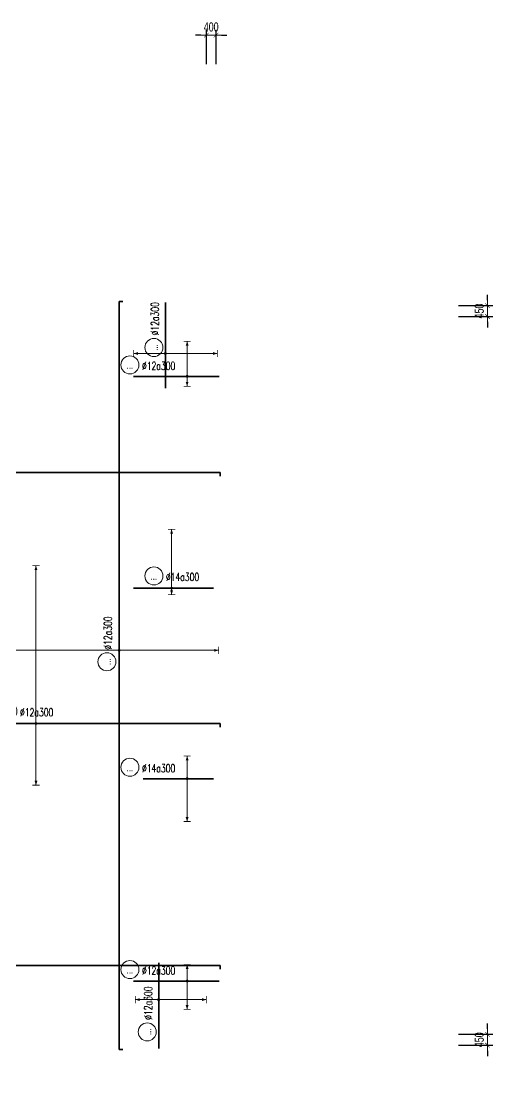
# Model space of a CAD drawing. Header units: millimetres. Extents: x 118516 to 587758, y -25561 to 50684.
# Drawn here: x 310105 to 329575, y 7266 to 50684 of the extents above; entities that cross this region are included whole.
import ezdxf
from ezdxf.enums import TextEntityAlignment as Align

# ---------------------------------------------------------------- set-up
doc = ezdxf.new("R2010")
doc.units = ezdxf.units.MM
doc.layers.get('0').update_dxf_attribs({"lineweight": 20})
doc.layers.get('Defpoints').update_dxf_attribs({"color": 151, "lineweight": 9})
for name, color, linetype, lineweight in [('NDC_S_DIM', 1, 'Continuous', 15), ('NDC_S_REBAR', 4, 'Continuous', 35), ('NDC_S_VN TEXT', 7, 'Continuous', 20)]:
    doc.layers.add(name, color=color, linetype=linetype, lineweight=lineweight)
doc.styles.add('ARIAL', font='arial.ttf', dxfattribs={"width": 0.7})
doc.styles.add('NDC_DIM', font='', dxfattribs={"width": 0.75})
doc.styles.add('NDC_ROMANS', font='romans.shx', dxfattribs={"width": 0.7})
doc.styles.get('NDC_DIM').set_extended_font_data('Dotum')
doc.dimstyles.new('NDC_dim_150', dxfattribs={"dimscale": 150, "dimtxt": 2.5, "dimasz": 1.5, "dimexe": 1.5, "dimexo": 2.5, "dimgap": 1, "dimtad": 1, "dimdec": 0, "dimzin": 0, "dimdsep": 46, "dimtxsty": 'NDC_DIM', "dimblk": 'DIMMARK', "dimcen": 0.09, "dimdle": 1.2, "dimclrd": 1, "dimclre": 1, "dimclrt": 3, "dimadec": 0, "dimazin": 0, "dimtfac": 1, "dimtdec": 0, "dimtix": 1, "dimtofl": 0, "dimtmove": 0, "dimatfit": 3, "dimfxl": 8, "dimfxlon": 1, "dimtolj": 1, "dimtzin": 0, "dimarcsym": 0})

# ---------------------------------------------------------------- blocks, each defined once
blk = doc.blocks.new('DIMMARK')
at = {"layer": 'NDC_S_DIM', "color": 1}
blk.add_line((-1.5, 0), (1, 0), dxfattribs=at)
at = {"layer": 'NDC_S_DIM', "color": 2, "const_width": 0.1}
blk.add_lwpolyline([(-0.42, -0.42), (0.42, 0.42)], dxfattribs=at)
blk = doc.blocks.new('*D18')
at = {"layer": 'Defpoints', "color": 0, "ltscale": 100, "transparency": 16777216}
for p in [(314339, 8900), (329350, 8900), (314339, 8450)]:
    blk.add_point(p, dxfattribs=at)
at = {"layer": 'NDC_S_DIM', "color": 1, "lineweight": -2, "ltscale": 100, "transparency": 16777216}
for p, q in [((329350, 9125), (329350, 9350)), ((328150, 8900), (329575, 8900)), ((328150, 8450), (329575, 8450)), ((329350, 8225), (329350, 8000))]:
    blk.add_line(p, q, dxfattribs=at)
at = {"layer": 'NDC_S_DIM', "color": 1, "lineweight": -2, "ltscale": 100, "transparency": 16777216, "xscale": 225, "yscale": 225, "zscale": 225}
for p, rotation in [((329350, 8900), 270), ((329350, 8450), 90)]:
    blk.add_blockref('DIMMARK', p, dxfattribs=dict(at, rotation=rotation))
at = {"layer": 'NDC_S_DIM', "color": 3, "ltscale": 100, "transparency": 16777216, "insert": (329012, 8675), "char_height": 375, "attachment_point": 5, "rotation": 90, "style": 'NDC_DIM'}
blk.add_mtext('\\A1;450', dxfattribs=at)
blk = doc.blocks.new('*D19')
at = {"layer": 'Defpoints', "color": 0, "ltscale": 100, "transparency": 16777216}
for p in [(314465, 38950), (329350, 38950), (314465, 38500)]:
    blk.add_point(p, dxfattribs=at)
at = {"layer": 'NDC_S_DIM', "color": 1, "lineweight": -2, "ltscale": 100, "transparency": 16777216}
for p, q in [((329350, 39175), (329350, 39400)), ((328150, 38950), (329575, 38950)), ((328150, 38500), (329575, 38500)), ((329350, 38275), (329350, 38050))]:
    blk.add_line(p, q, dxfattribs=at)
at = {"layer": 'NDC_S_DIM', "color": 1, "lineweight": -2, "ltscale": 100, "transparency": 16777216, "xscale": 225, "yscale": 225, "zscale": 225}
for p, rotation in [((329350, 38950), 270), ((329350, 38500), 90)]:
    blk.add_blockref('DIMMARK', p, dxfattribs=dict(at, rotation=rotation))
at = {"layer": 'NDC_S_DIM', "color": 3, "ltscale": 100, "transparency": 16777216, "insert": (329012, 38725), "char_height": 375, "attachment_point": 5, "rotation": 90, "style": 'NDC_DIM'}
blk.add_mtext('\\A1;450', dxfattribs=at)
blk = doc.blocks.new('*D21')
at = {"layer": 'Defpoints', "color": 0, "ltscale": 100, "transparency": 16777216}
for p in [(318150, 50100), (317750, 34011), (318150, 34011)]:
    blk.add_point(p, dxfattribs=at)
at = {"layer": 'NDC_S_DIM', "color": 1, "lineweight": -2, "ltscale": 100, "transparency": 16777216}
for p, q in [((317525, 50100), (317300, 50100)), ((317750, 48900), (317750, 50325)), ((318150, 48900), (318150, 50325)), ((318375, 50100), (318600, 50100))]:
    blk.add_line(p, q, dxfattribs=at)
at = {"layer": 'NDC_S_DIM', "color": 1, "lineweight": -2, "ltscale": 100, "transparency": 16777216, "xscale": 225, "yscale": 225, "zscale": 225}
blk.add_blockref('DIMMARK', (317750, 50100), dxfattribs=at)
at = {"layer": 'NDC_S_DIM', "color": 1, "lineweight": -2, "ltscale": 100, "transparency": 16777216, "xscale": 225, "yscale": 225, "zscale": 225, "rotation": 180}
blk.add_blockref('DIMMARK', (318150, 50100), dxfattribs=at)
at = {"layer": 'NDC_S_DIM', "color": 3, "ltscale": 100, "transparency": 16777216, "insert": (317950, 50438), "char_height": 375, "attachment_point": 5, "style": 'NDC_DIM'}
blk.add_mtext('\\A1;400', dxfattribs=at)
blk = doc.blocks.new('*D23')
at = {"layer": 'Defpoints', "color": 0, "ltscale": 100, "transparency": 16777216}
for p in [(317750, 12767), (318150, 12767), (318150, -2700)]:
    blk.add_point(p, dxfattribs=at)
at = {"layer": 'NDC_S_DIM', "color": 1, "lineweight": -2, "ltscale": 100, "transparency": 16777216}
for p, q in [((317750, -1500), (317750, -2925)), ((318150, -1500), (318150, -2925)), ((317525, -2700), (317300, -2700)), ((318375, -2700), (318600, -2700))]:
    blk.add_line(p, q, dxfattribs=at)
at = {"layer": 'NDC_S_DIM', "color": 1, "lineweight": -2, "ltscale": 100, "transparency": 16777216, "xscale": 225, "yscale": 225, "zscale": 225}
blk.add_blockref('DIMMARK', (317750, -2700), dxfattribs=at)
at = {"layer": 'NDC_S_DIM', "color": 1, "lineweight": -2, "ltscale": 100, "transparency": 16777216, "xscale": 225, "yscale": 225, "zscale": 225, "rotation": 180}
blk.add_blockref('DIMMARK', (318150, -2700), dxfattribs=at)
at = {"layer": 'NDC_S_DIM', "color": 3, "ltscale": 100, "transparency": 16777216, "insert": (317950, -2362), "char_height": 375, "attachment_point": 5, "style": 'NDC_DIM'}
blk.add_mtext('\\A1;400', dxfattribs=at)
blk = doc.blocks.new('*U53')
at = {"layer": 'NDC_S_REBAR'}
for p, q in [((0, 0), (137.51, 0)), ((137.51, 0), (137.51, -1)), ((137.51, -1), (137.51, -1))]:
    blk.add_line(p, q, dxfattribs=at)
at = {"layer": 'NDC_S_VN TEXT', "style": 'ARIAL', "width": 0.7}
blk.add_attdef('KHT', text='', height=2.2, dxfattribs=at).set_placement((-82.75, 3.36), align=Align.MIDDLE_CENTER)
at = {"layer": 'NDC_S_VN TEXT', "color": 3, "style": 'NDC_ROMANS', "width": 0.7}
blk.add_attdef('DKT', (-79.45, 1.98), '', height=2.2, dxfattribs=at)
blk = doc.blocks.new('*U64')
h = blk.add_hatch(color=6)
edge = h.paths.add_edge_path()
edge.add_arc((2.08, 0), 0.3, 0, 360)
at = {"layer": 'NDC_S_DIM', "color": 6}
for q in [(2.08, 43.39), (2.08, -16.95)]:
    blk.add_line((2.08, 0), q, dxfattribs=at)
for points in [[(1.08, 43.39, 0.2, 0.2, 0), (3.08, 43.39, 0, 0, 0)], [(1.08, -16.95, 0.2, 0.2, 0), (3.08, -16.95, 0, 0, 0)]]:
    blk.add_lwpolyline(points, format="xyseb", dxfattribs=at)
at = {"layer": 'NDC_S_DIM'}
blk.add_circle((-5.62, 3.36), 2.48, dxfattribs=at)
at = {"layer": 'NDC_S_DIM', "color": 6}
blk.add_circle((2.08, 0), 0.3, dxfattribs=at)
for points in [[(1.68, 42.19), (2.08, 43.39), (2.48, 42.19)], [(1.68, -15.75), (2.08, -16.95), (2.48, -15.75)]]:
    blk.add_solid(points, dxfattribs=at)
at = {"layer": 'NDC_S_REBAR'}
for p, q in [((0, 0), (-28.73, 0)), ((-28.73, 0), (-28.73, -1)), ((0, 0), (52.74, 0)), ((52.74, 0), (52.74, -1)), ((-28.73, -1), (-28.73, -1)), ((52.74, -1), (52.74, -1))]:
    blk.add_line(p, q, dxfattribs=at)
at = {"layer": 'NDC_S_VN TEXT', "style": 'ARIAL', "width": 0.7}
blk.add_attdef('KHT', text='', height=2.2, dxfattribs=at).set_placement((-5.62, 3.36), align=Align.MIDDLE_CENTER)
at = {"layer": 'NDC_S_VN TEXT', "color": 3, "style": 'NDC_ROMANS', "width": 0.7}
blk.add_attdef('DKT', (-2.32, 1.98), '', height=2.2, dxfattribs=at)
blk = doc.blocks.new('*U74')
h = blk.add_hatch(color=6)
edge = h.paths.add_edge_path()
edge.add_arc((-2.83, 0), 0.3, 0, 360)
at = {"layer": 'NDC_S_DIM', "color": 6}
for q in [(-2.83, 50.52), (-2.83, -27.34)]:
    blk.add_line((-2.83, 0), q, dxfattribs=at)
for points in [[(-3.83, 50.52, 0.2, 0.2, 0), (-1.83, 50.52, 0, 0, 0)], [(-3.83, -27.34, 0.2, 0.2, 0), (-1.83, -27.34, 0, 0, 0)]]:
    blk.add_lwpolyline(points, format="xyseb", dxfattribs=at)
at = {"layer": 'NDC_S_DIM'}
blk.add_circle((-5.98, 3.36), 2.48, dxfattribs=at)
at = {"layer": 'NDC_S_DIM', "color": 6}
blk.add_circle((-2.83, 0), 0.3, dxfattribs=at)
for points in [[(-3.23, 49.32), (-2.83, 50.52), (-2.43, 49.32)], [(-3.23, -26.14), (-2.83, -27.34), (-2.43, -26.14)]]:
    blk.add_solid(points, dxfattribs=at)
at = {"layer": 'NDC_S_REBAR'}
for p, q in [((0, 0), (-112.53, 0)), ((-112.53, 0), (-112.53, -1)), ((0, 0), (93.07, 0)), ((93.07, 0), (93.07, -1)), ((-112.53, -1), (-112.53, -1)), ((93.07, -1), (93.07, -1))]:
    blk.add_line(p, q, dxfattribs=at)
at = {"layer": 'NDC_S_VN TEXT', "style": 'ARIAL', "width": 0.7}
blk.add_attdef('KHT', text='', height=2.2, dxfattribs=at).set_placement((-5.98, 3.36), align=Align.MIDDLE_CENTER)
at = {"layer": 'NDC_S_VN TEXT', "color": 3, "style": 'NDC_ROMANS', "width": 0.7}
blk.add_attdef('DKT', (-2.68, 1.98), '', height=2.2, dxfattribs=at)
blk = doc.blocks.new('*U60')
at = {"layer": 'NDC_S_REBAR'}
for p, q in [((0, 0), (137.51, 0)), ((137.51, 0), (137.51, -1)), ((137.51, -1), (137.51, -1))]:
    blk.add_line(p, q, dxfattribs=at)
at = {"layer": 'NDC_S_VN TEXT', "style": 'ARIAL', "width": 0.7}
blk.add_attdef('KHT', text='', height=2.2, dxfattribs=at).set_placement((-82.75, 3.36), align=Align.MIDDLE_CENTER)
at = {"layer": 'NDC_S_VN TEXT', "color": 3, "style": 'NDC_ROMANS', "width": 0.7}
blk.add_attdef('DKT', (-79.45, 1.98), '', height=2.2, dxfattribs=at)
blk = doc.blocks.new('*U97')
h = blk.add_hatch(color=6)
edge = h.paths.add_edge_path()
edge.add_arc((-0.74, 0), 0.3, 0, 360)
at = {"layer": 'NDC_S_DIM', "color": 6}
for q in [(-0.74, 16.19), (-0.74, -1.81)]:
    blk.add_line((-0.74, 0), q, dxfattribs=at)
for points in [[(-1.74, 16.19, 0.2, 0.2, 0), (0.26, 16.19, 0, 0, 0)], [(-1.74, -1.81, 0.2, 0.2, 0), (0.26, -1.81, 0, 0, 0)]]:
    blk.add_lwpolyline(points, format="xyseb", dxfattribs=at)
at = {"layer": 'NDC_S_DIM'}
blk.add_circle((-5.62, 3.36), 2.48, dxfattribs=at)
at = {"layer": 'NDC_S_DIM', "color": 6}
blk.add_circle((-0.74, 0), 0.3, dxfattribs=at)
for points in [[(-1.14, 14.99), (-0.74, 16.19), (-0.34, 14.99)], [(-1.14, -0.61), (-0.74, -1.81), (-0.34, -0.61)]]:
    blk.add_solid(points, dxfattribs=at)
at = {"layer": 'NDC_S_REBAR'}
for p, q in [((0, 0), (-11.19, 0)), ((-11.19, 0), (-11.19, 0)), ((0, 0), (10.81, 0)), ((10.81, 0), (10.81, 0)), ((10.81, 0), (10.81, 0)), ((-11.19, 0), (-11.19, 0))]:
    blk.add_line(p, q, dxfattribs=at)
at = {"layer": 'NDC_S_VN TEXT', "style": 'ARIAL', "width": 0.7}
blk.add_attdef('KHT', text='', height=2.2, dxfattribs=at).set_placement((-5.62, 3.36), align=Align.MIDDLE_CENTER)
at = {"layer": 'NDC_S_VN TEXT', "color": 3, "style": 'NDC_ROMANS', "width": 0.7}
blk.add_attdef('DKT', (-2.32, 1.98), '', height=2.2, dxfattribs=at)
blk = doc.blocks.new('*U114')
h = blk.add_hatch(color=6)
edge = h.paths.add_edge_path()
edge.add_arc((4.94, 0), 0.3, 0, 360)
at = {"layer": 'NDC_S_DIM', "color": 6}
for q in [(4.94, 6.39), (4.94, -13.11)]:
    blk.add_line((4.94, 0), q, dxfattribs=at)
for points in [[(3.94, 6.39, 0.2, 0.2, 0), (5.94, 6.39, 0, 0, 0)], [(3.94, -13.11, 0.2, 0.2, 0), (5.94, -13.11, 0, 0, 0)]]:
    blk.add_lwpolyline(points, format="xyseb", dxfattribs=at)
at = {"layer": 'NDC_S_DIM'}
blk.add_circle((-3.93, 3.16), 2.48, dxfattribs=at)
at = {"layer": 'NDC_S_DIM', "color": 6}
blk.add_circle((4.94, 0), 0.3, dxfattribs=at)
for points in [[(4.54, 5.19), (4.94, 6.39), (5.34, 5.19)], [(4.54, -11.91), (4.94, -13.11), (5.34, -11.91)]]:
    blk.add_solid(points, dxfattribs=at)
at = {"layer": 'NDC_S_REBAR'}
for p, q in [((0, 0), (-8.47, 0)), ((-8.47, 0), (-8.47, 0)), ((0, 0), (15.06, 0)), ((15.06, 0), (15.06, 0)), ((15.06, 0), (15.06, 0)), ((-8.47, 0), (-8.47, 0))]:
    blk.add_line(p, q, dxfattribs=at)
at = {"layer": 'NDC_S_VN TEXT', "style": 'ARIAL', "width": 0.7}
blk.add_attdef('KHT', text='', height=2.2, dxfattribs=at).set_placement((-3.93, 3.16), align=Align.MIDDLE_CENTER)
at = {"layer": 'NDC_S_VN TEXT', "color": 3, "style": 'NDC_ROMANS', "width": 0.7}
blk.add_attdef('DKT', (-0.63, 1.78), '', height=2.2, dxfattribs=at)
blk = doc.blocks.new('*U118')
h = blk.add_hatch(color=6)
edge = h.paths.add_edge_path()
edge.add_arc((-0.77, 0), 0.3, 0, 360)
at = {"layer": 'NDC_S_DIM', "color": 6}
for q in [(-0.77, 8.75), (-0.77, -14.29)]:
    blk.add_line((-0.77, 0), q, dxfattribs=at)
for points in [[(-1.77, 8.75, 0.2, 0.2, 0), (0.23, 8.75, 0, 0, 0)], [(-1.77, -14.29, 0.2, 0.2, 0), (0.23, -14.29, 0, 0, 0)]]:
    blk.add_lwpolyline(points, format="xyseb", dxfattribs=at)
at = {"layer": 'NDC_S_DIM'}
blk.add_circle((0.88, 3.16), 2.48, dxfattribs=at)
at = {"layer": 'NDC_S_DIM', "color": 6}
blk.add_circle((-0.77, 0), 0.3, dxfattribs=at)
for points in [[(-1.17, 7.55), (-0.77, 8.75), (-0.37, 7.55)], [(-1.17, -13.09), (-0.77, -14.29), (-0.37, -13.09)]]:
    blk.add_solid(points, dxfattribs=at)
at = {"layer": 'NDC_S_REBAR'}
for p, q in [((0, 0), (-10.27, 0)), ((-10.27, 0), (-10.27, 0)), ((0, 0), (13.26, 0)), ((13.26, 0), (13.26, 0)), ((13.26, 0), (13.26, 0)), ((-10.27, 0), (-10.27, 0))]:
    blk.add_line(p, q, dxfattribs=at)
at = {"layer": 'NDC_S_VN TEXT', "style": 'ARIAL', "width": 0.7}
blk.add_attdef('KHT', text='', height=2.2, dxfattribs=at).set_placement((0.88, 3.16), align=Align.MIDDLE_CENTER)
at = {"layer": 'NDC_S_VN TEXT', "color": 3, "style": 'NDC_ROMANS', "width": 0.7}
blk.add_attdef('DKT', (4.18, 1.78), '', height=2.2, dxfattribs=at)
blk = doc.blocks.new('*U112')
h = blk.add_hatch(color=6)
edge = h.paths.add_edge_path()
edge.add_arc((4.45, 0), 0.3, 0, 360)
at = {"layer": 'NDC_S_DIM', "color": 6}
for q in [(4.45, 9.63), (4.45, -2.7)]:
    blk.add_line((4.45, 0), q, dxfattribs=at)
for points in [[(3.45, 9.63, 0.2, 0.2, 0), (5.45, 9.63, 0, 0, 0)], [(3.45, -2.7, 0.2, 0.2, 0), (5.45, -2.7, 0, 0, 0)]]:
    blk.add_lwpolyline(points, format="xyseb", dxfattribs=at)
at = {"layer": 'NDC_S_DIM'}
blk.add_circle((-11.28, 3.16), 2.48, dxfattribs=at)
at = {"layer": 'NDC_S_DIM', "color": 6}
blk.add_circle((4.45, 0), 0.3, dxfattribs=at)
for points in [[(4.05, 8.43), (4.45, 9.63), (4.85, 8.43)], [(4.05, -1.5), (4.45, -2.7), (4.85, -1.5)]]:
    blk.add_solid(points, dxfattribs=at)
at = {"layer": 'NDC_S_REBAR'}
for p, q in [((0, 0), (-10.27, 0)), ((-10.27, 0), (-10.27, 0)), ((0, 0), (13.26, 0)), ((13.26, 0), (13.26, 0)), ((13.26, 0), (13.26, 0)), ((-10.27, 0), (-10.27, 0))]:
    blk.add_line(p, q, dxfattribs=at)
at = {"layer": 'NDC_S_VN TEXT', "style": 'ARIAL', "width": 0.7}
blk.add_attdef('KHT', text='', height=2.2, dxfattribs=at).set_placement((-11.28, 3.16), align=Align.MIDDLE_CENTER)
at = {"layer": 'NDC_S_VN TEXT', "color": 3, "style": 'NDC_ROMANS', "width": 0.7}
blk.add_attdef('DKT', (-7.98, 1.78), '', height=2.2, dxfattribs=at)
blk = doc.blocks.new('*U111')
h = blk.add_hatch(color=6)
edge = h.paths.add_edge_path()
edge.add_arc((4.45, 0), 0.3, 0, 360)
at = {"layer": 'NDC_S_DIM', "color": 6}
for q in [(4.45, 6.25), (4.45, -11.75)]:
    blk.add_line((4.45, 0), q, dxfattribs=at)
for points in [[(3.45, 6.25, 0.2, 0.2, 0), (5.45, 6.25, 0, 0, 0)], [(3.45, -11.75, 0.2, 0.2, 0), (5.45, -11.75, 0, 0, 0)]]:
    blk.add_lwpolyline(points, format="xyseb", dxfattribs=at)
at = {"layer": 'NDC_S_DIM'}
blk.add_circle((-11.28, 3.16), 2.48, dxfattribs=at)
at = {"layer": 'NDC_S_DIM', "color": 6}
blk.add_circle((4.45, 0), 0.3, dxfattribs=at)
for points in [[(4.05, 5.05), (4.45, 6.25), (4.85, 5.05)], [(4.05, -10.55), (4.45, -11.75), (4.85, -10.55)]]:
    blk.add_solid(points, dxfattribs=at)
at = {"layer": 'NDC_S_REBAR'}
for p, q in [((0, 0), (-7.6, 0)), ((-7.6, 0), (-7.6, 0)), ((0, 0), (11.73, 0)), ((11.73, 0), (11.73, 0)), ((11.73, 0), (11.73, 0)), ((-7.6, 0), (-7.6, 0))]:
    blk.add_line(p, q, dxfattribs=at)
at = {"layer": 'NDC_S_VN TEXT', "style": 'ARIAL', "width": 0.7}
blk.add_attdef('KHT', text='', height=2.2, dxfattribs=at).set_placement((-11.28, 3.16), align=Align.MIDDLE_CENTER)
at = {"layer": 'NDC_S_VN TEXT', "color": 3, "style": 'NDC_ROMANS', "width": 0.7}
blk.add_attdef('DKT', (-7.98, 1.78), '', height=2.2, dxfattribs=at)
blk = doc.blocks.new('*U116')
h = blk.add_hatch(color=6)
edge = h.paths.add_edge_path()
edge.add_arc((4.45, 0), 0.3, 0, 360)
at = {"layer": 'NDC_S_DIM', "color": 6}
for q in [(4.45, 4.53), (4.45, -7.8)]:
    blk.add_line((4.45, 0), q, dxfattribs=at)
for points in [[(3.45, 4.53, 0.2, 0.2, 0), (5.45, 4.53, 0, 0, 0)], [(3.45, -7.8, 0.2, 0.2, 0), (5.45, -7.8, 0, 0, 0)]]:
    blk.add_lwpolyline(points, format="xyseb", dxfattribs=at)
at = {"layer": 'NDC_S_DIM'}
blk.add_circle((-11.28, 3.16), 2.48, dxfattribs=at)
at = {"layer": 'NDC_S_DIM', "color": 6}
blk.add_circle((4.45, 0), 0.3, dxfattribs=at)
for points in [[(4.05, 3.33), (4.45, 4.53), (4.85, 3.33)], [(4.05, -6.6), (4.45, -7.8), (4.85, -6.6)]]:
    blk.add_solid(points, dxfattribs=at)
at = {"layer": 'NDC_S_REBAR'}
for p, q in [((0, 0), (-10.27, 0)), ((-10.27, 0), (-10.27, 0)), ((0, 0), (13.26, 0)), ((13.26, 0), (13.26, 0)), ((13.26, 0), (13.26, 0)), ((-10.27, 0), (-10.27, 0))]:
    blk.add_line(p, q, dxfattribs=at)
at = {"layer": 'NDC_S_VN TEXT', "style": 'ARIAL', "width": 0.7}
blk.add_attdef('KHT', text='', height=2.2, dxfattribs=at).set_placement((-11.28, 3.16), align=Align.MIDDLE_CENTER)
at = {"layer": 'NDC_S_VN TEXT', "color": 3, "style": 'NDC_ROMANS', "width": 0.7}
blk.add_attdef('DKT', (-7.98, 1.78), '', height=2.2, dxfattribs=at)

msp = doc.modelspace()

# ---------------------------------------------------------------- block references
at = {"layer": 'NDC_S_REBAR', "xscale": 150, "yscale": 150, "zscale": 150, "rotation": 90}
for name, p in [('*U74', (314153.6, 25159.1)), ('*U118', (316062.1, 37090.3)), ('*U114', (315784.1, 9590.3))]:
    msp.add_blockref(name, p, dxfattribs=at).add_auto_attribs({'KHT': '...', 'DKT': '%%c12a300'})
at = {"layer": 'NDC_S_REBAR', "xscale": 150, "yscale": 150, "zscale": 150}
for name, p in [('*U60', (297692.9, 32069.1)), ('*U53', (297692.9, 11731.5))]:
    msp.add_blockref(name, p, dxfattribs=at)
for name, p, values in [('*U112', (316290.3, 36030.3), {'KHT': '...', 'DKT': '%%c12a300'}), ('*U97', (316427.8, 27296.6), {'KHT': '...', 'DKT': '%%c14a300'}), ('*U64', (310408.8, 21716.8), {'KHT': '...', 'DKT': '%%c12a300'}), ('*U111', (316290.3, 19437.9), {'KHT': '...', 'DKT': '%%c14a300'}), ('*U116', (316290.3, 11095.2), {'KHT': '...', 'DKT': '%%c12a300'})]:
    msp.add_blockref(name, p, dxfattribs=at).add_auto_attribs(values)

# ---------------------------------------------------------------- dimensions: what is measured, and where the dimension line sits
at = {"layer": 'NDC_S_DIM', "ltscale": 100}
for base, p1, p2, picture, middle in [((318150, 50100), (317750, 34010.5), (318150, 34010.5), '*D21', (317950, 50437.8)), ((318150, -2700), (317750, 12767.1), (318150, 12767.1), '*D23', (317950, -2362.2))]:
    dim = msp.add_linear_dim(base=base, p1=p1, p2=p2, dimstyle='NDC_dim_150', dxfattribs=at)
    dim.commit()
    dim.dimension.update_dxf_attribs({"geometry": picture, "text_midpoint": middle})
for base, p1, p2, picture, middle in [((329350, 38950), (314465.4, 38500), (314465.4, 38950), '*D19', (329012.2, 38725)), ((329350, 8900), (314338.6, 8450), (314338.6, 8900), '*D18', (329012.2, 8675))]:
    dim = msp.add_linear_dim(base=base, p1=p1, p2=p2, angle=90, dimstyle='NDC_dim_150', dxfattribs=at)
    dim.commit()
    dim.dimension.update_dxf_attribs({"geometry": picture, "text_midpoint": middle})

doc.saveas('drawing.dxf')
